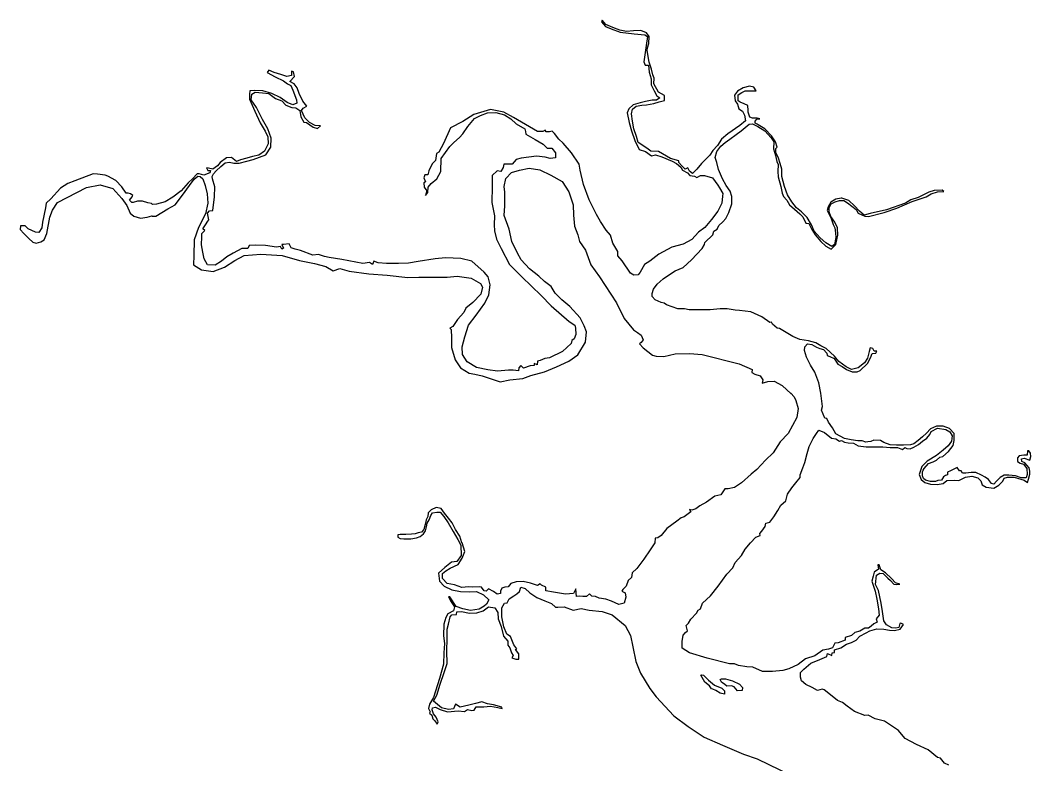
# Model space of a CAD drawing. Extents: x 283583 to 658922, y 889284 to 1241133.
# Drawn here: x 469879 to 473540, y 1049590 to 1052286 of the extents above; entities that cross this region are included whole.
import ezdxf

# ---------------------------------------------------------------- set-up
doc = ezdxf.new("R2010")
doc.units = 0
doc.header["$MEASUREMENT"] = 0
doc.layers.add('PUNTARENAS', color=7, linetype='Continuous')

msp = doc.modelspace()

# ---------------------------------------------------------------- linework, layer by layer
at = {"layer": 'PUNTARENAS', "color": 241}
msp.add_lwpolyline([(473243.3, 1049588.5), (473227.4, 1049594.8), (473212.6, 1049613.9), (473202, 1049616), (473168.2, 1049643.6), (473125.9, 1049662.6), (473084.6, 1049684.9), (473072, 1049700.8), (473060.3, 1049713.5), (473009.6, 1049747.4), (472975.7, 1049755.9), (472951.4, 1049769.7), (472938.7, 1049767.6), (472901.7, 1049782.4), (472875.3, 1049801.5), (472858.3, 1049815.3), (472839.3, 1049822.7), (472826.6, 1049833.3), (472791.2, 1049861.4), (472784.8, 1049863.5), (472767.9, 1049858.2), (472747.8, 1049869.9), (472724.5, 1049880.5), (472709.7, 1049893.2), (472705.5, 1049907), (472705.5, 1049923.9), (472717.2, 1049935.5), (472743.7, 1049957.7), (472775.4, 1049970.4), (472800.8, 1049982), (472803, 1049992.6), (472818.8, 1049985.1), (472819.9, 1049994.7), (472829.4, 1049996.8), (472829.4, 1050006.3), (472851.7, 1050013.7), (472872.8, 1050026.4), (472890.8, 1050032.7), (472907.8, 1050041.1), (472920.5, 1050054.9), (472943.8, 1050067.6), (472957.5, 1050075), (472982.9, 1050082.3), (473007.3, 1050080.2), (473028.4, 1050077), (473045.9, 1050075.4), (473067, 1050080.7), (473078.7, 1050097.6), (473069.2, 1050102.9), (473066, 1050100.8), (473061.8, 1050087), (473051.2, 1050084.9), (473036.4, 1050086), (473017.3, 1050096.6), (473007.8, 1050110.4), (473002.6, 1050145.3), (472998.4, 1050174.9), (472987.8, 1050220.4), (472977.3, 1050242.6), (472980.5, 1050276.5), (472993.2, 1050283.9), (473004.8, 1050282.8), (473021.7, 1050265.9), (473032.3, 1050257.4), (473043.9, 1050243.6), (473052.4, 1050242.6), (473066.1, 1050243.6), (473050.3, 1050248.9), (473035.5, 1050263.8), (473013.3, 1050284.9), (472996.4, 1050295.5), (472991.1, 1050313.5), (472985.8, 1050313.5), (472987.9, 1050297.7), (472973.1, 1050287.1), (472968.8, 1050272.3), (472964.6, 1050254.3), (472976.2, 1050218.3), (472982.5, 1050189.7), (472987.8, 1050154.8), (472990.9, 1050131.5), (472979.3, 1050117.8), (472983.5, 1050106.1), (472971.8, 1050099.8), (472962.3, 1050091.3), (472951.7, 1050084), (472939, 1050084), (472921, 1050073.4), (472902, 1050069.2), (472890.3, 1050057.6), (472867, 1050050.2), (472867, 1050040.7), (472842.7, 1050031.2), (472830, 1050030.1), (472821.5, 1050013.2), (472806.7, 1050007.9), (472786.6, 1050004.8), (472758, 1049984.7), (472724.1, 1049973.1), (472697.6, 1049953), (472663.8, 1049937.2), (472641.5, 1049930.8), (472604.5, 1049927.7), (472567.5, 1049927.7), (472532.6, 1049942.6), (472511.4, 1049944.7), (472481.2, 1049949.5), (472466.4, 1049954.8), (472448.4, 1049954.8), (472368.1, 1049976.1), (472303.5, 1049995.2), (472277.1, 1050012.1), (472277.1, 1050036.5), (472280.3, 1050058.7), (472288.8, 1050068.2), (472296.2, 1050074.5), (472290.9, 1050093.6), (472299.4, 1050102.1), (472307.9, 1050116.9), (472329.1, 1050139.1), (472335.4, 1050149.6), (472343.9, 1050154.9), (472350.3, 1050175), (472365.1, 1050187.7), (472379.9, 1050201.4), (472407.5, 1050236.3), (472439.2, 1050279.7), (472461, 1050302.4), (472468.4, 1050322.5), (472491.7, 1050347.9), (472505.5, 1050370.1), (472524.5, 1050393.3), (472543.6, 1050413.4), (472559.5, 1050419.8), (472558.4, 1050427.2), (472565.8, 1050435.6), (472577.5, 1050452.5), (472580.7, 1050465.2), (472594.4, 1050468.4), (472609.3, 1050487.4), (472623.1, 1050510.7), (472634.7, 1050529.7), (472652.7, 1050545.6), (472659.1, 1050569.9), (472673.9, 1050592.1), (472688.8, 1050611.2), (472704.1, 1050629.7), (472704.1, 1050639.2), (472714.7, 1050664.6), (472721.1, 1050684.7), (472729.6, 1050717.5), (472737, 1050742.8), (472751.9, 1050771.4), (472763.5, 1050789.4), (472772, 1050801), (472792.1, 1050792.5), (472818.5, 1050772.4), (472833.4, 1050770.3), (472847.1, 1050761.8), (472854.5, 1050763.9), (472865.1, 1050758.6), (472878.8, 1050755.4), (472897.9, 1050754.3), (472914.8, 1050744.8), (472943.4, 1050741.6), (473003.7, 1050741.5), (473030.1, 1050738.3), (473056.6, 1050738.3), (473075.6, 1050731.9), (473084.1, 1050738.3), (473091, 1050735.6), (473102.6, 1050733.5), (473116.4, 1050739.8), (473133.3, 1050749.3), (473148.1, 1050762), (473164, 1050772.6), (473174.6, 1050786.3), (473178.9, 1050796.9), (473202.1, 1050808.5), (473231.8, 1050804.3), (473246.6, 1050795.8), (473255, 1050781), (473252.9, 1050761.9), (473240.2, 1050745), (473223.2, 1050729.1), (473198.9, 1050710.1), (473165, 1050689), (473144.9, 1050670), (473135.3, 1050641.4), (473142.7, 1050622.3), (473156.5, 1050611.8), (473176.6, 1050606.4), (473200.9, 1050604.3), (473223.1, 1050608.5), (473235.8, 1050619.1), (473263.3, 1050620.1), (473279.2, 1050619), (473303.6, 1050630.7), (473326.8, 1050634.9), (473348, 1050628.5), (473359.6, 1050617.9), (473363.8, 1050603.1), (473378.6, 1050594.6), (473406.2, 1050591.4), (473424.1, 1050602), (473439, 1050616.8), (473443.2, 1050627.3), (473455.4, 1050631), (473479.7, 1050631), (473515.7, 1050620.4), (473528.4, 1050611.9), (473531.6, 1050624.6), (473536.9, 1050642.6), (473536.9, 1050653.2), (473534.8, 1050664.8), (473526.3, 1050674.3), (473518.9, 1050682.8), (473507.3, 1050688.1), (473506.2, 1050697.6), (473515.8, 1050699.8), (473536.9, 1050692.3), (473540.1, 1050706.1), (473539.1, 1050717.7), (473532.7, 1050726.2), (473528.5, 1050726.2), (473527.4, 1050711.4), (473514.7, 1050711.4), (473497.8, 1050708.2), (473492.5, 1050700.8), (473492.5, 1050688.1), (473502, 1050681.8), (473513.6, 1050678.6), (473525.3, 1050662.7), (473527.4, 1050640.5), (473523.1, 1050628.9), (473505.1, 1050628.9), (473485, 1050636.3), (473460.7, 1050638.4), (473443.8, 1050638.5), (473428.9, 1050630), (473416.2, 1050617.3), (473406.7, 1050605.7), (473398.2, 1050607.8), (473386.6, 1050622.6), (473375, 1050631.1), (473361.2, 1050638.5), (473341.1, 1050648.1), (473324.2, 1050648.1), (473305.2, 1050646), (473292.5, 1050646), (473288.2, 1050654.5), (473281.9, 1050654.5), (473273.4, 1050666.1), (473249.1, 1050654.5), (473238.5, 1050649.2), (473238.5, 1050639.7), (473231.1, 1050637.6), (473223.7, 1050632.3), (473216.2, 1050620.7), (473203.5, 1050618.6), (473195.1, 1050615.4), (473177.1, 1050615.4), (473159.1, 1050620.7), (473151.7, 1050626), (473147.5, 1050636.6), (473147.5, 1050650.4), (473149.6, 1050656.7), (473153.9, 1050663.1), (473169.7, 1050681), (473186.7, 1050686.3), (473198.3, 1050692.7), (473210, 1050704.3), (473221.6, 1050706.4), (473241.7, 1050724.4), (473258.7, 1050745.5), (473262.9, 1050764.5), (473263, 1050788.9), (473246.1, 1050807.9), (473222.8, 1050816.4), (473198.5, 1050816.5), (473177.3, 1050805.9), (473162.4, 1050791.1), (473147.6, 1050777.4), (473131.7, 1050763.6), (473116.9, 1050752), (473104.2, 1050747.8), (473078.8, 1050746.7), (473053.4, 1050746.8), (473030.1, 1050747.8), (473007.9, 1050757.4), (472995.2, 1050763.8), (472970.9, 1050764.8), (472960.3, 1050760.6), (472949.7, 1050759.6), (472942.3, 1050757.5), (472928.6, 1050762.8), (472913.8, 1050762.8), (472888.9, 1050766.5), (472865.6, 1050771.8), (472833.9, 1050788.8), (472821.2, 1050810), (472807.5, 1050830.1), (472801.2, 1050843.8), (472793.7, 1050844.9), (472782.1, 1050873.5), (472785.3, 1050887.2), (472779, 1050935.9), (472772.7, 1050973), (472757.9, 1051012.1), (472742.1, 1051036.5), (472727.3, 1051066.1), (472720.4, 1051089.9), (472721.5, 1051103.7), (472731.1, 1051114.3), (472746.9, 1051112.1), (472763.8, 1051102.6), (472775.5, 1051097.3), (472789.2, 1051094.1), (472800.9, 1051080.3), (472801.9, 1051071.9), (472811.4, 1051068.7), (472827.3, 1051061.3), (472841, 1051040.1), (472856.9, 1051031.6), (472872.7, 1051021), (472892.8, 1051012.5), (472910.8, 1051012.5), (472922.5, 1051017.8), (472949, 1051043.1), (472959.6, 1051063.2), (472964.9, 1051079.1), (472978.6, 1051080.2), (472982.9, 1051087.6), (472972.3, 1051087.6), (472968.1, 1051097.1), (472958.5, 1051100.3), (472954.3, 1051086.5), (472947.9, 1051062.2), (472937.3, 1051045.3), (472915.1, 1051027.3), (472890.7, 1051021), (472871.7, 1051030.5), (472844.2, 1051050.7), (472828.4, 1051069.7), (472798.8, 1051097.3), (472779.7, 1051106.8), (472761.7, 1051117.4), (472735.3, 1051124.8), (472703.6, 1051130.2), (472678.2, 1051140.8), (472629.5, 1051169.4), (472621.1, 1051171.5), (472604.1, 1051185.3), (472601, 1051192.7), (472594.6, 1051191.6), (472566.1, 1051211.8), (472525.9, 1051229.8), (472484.6, 1051235.1), (472468.8, 1051236.2), (472440.2, 1051241.5), (472414.8, 1051241.5), (472378.8, 1051237.3), (472343.9, 1051237.4), (472302.1, 1051237.9), (472285.2, 1051241.1), (472260.8, 1051241.2), (472220.6, 1051256), (472212.2, 1051261.3), (472200.5, 1051264.5), (472179.4, 1051273), (472167.8, 1051285.7), (472167.8, 1051296.3), (472173.1, 1051312.1), (472186.9, 1051330.1), (472208, 1051350.2), (472231.3, 1051365), (472251.5, 1051378.7), (472281.1, 1051390.3), (472310.7, 1051418.9), (472348.9, 1051460.1), (472358.4, 1051473.9), (472359.5, 1051481.3), (472388.1, 1051508.7), (472392.3, 1051522.5), (472404, 1051529.9), (472410.3, 1051542.6), (472424.1, 1051556.3), (472434.7, 1051568), (472445.8, 1051589.6), (472456.4, 1051621.4), (472456.5, 1051647.8), (472451.2, 1051666.9), (472436.4, 1051688.1), (472423.7, 1051711.3), (472408.9, 1051745.2), (472402.6, 1051770.6), (472396.3, 1051788.6), (472402.7, 1051810.8), (472417.5, 1051829.9), (472432.3, 1051843.6), (472449.3, 1051855.2), (472472.6, 1051872.1), (472490.6, 1051885.9), (472519.7, 1051909.6), (472532.4, 1051910.7), (472551.4, 1051901.2), (472576.8, 1051885.3), (472600, 1051859.8), (472608.5, 1051846.1), (472607.4, 1051820.7), (472614.8, 1051796.3), (472620.1, 1051774.1), (472625.3, 1051763.5), (472623.2, 1051738.1), (472624.2, 1051719.1), (472634.8, 1051684.2), (472639, 1051659.8), (472644.3, 1051648.2), (472655.9, 1051634.4), (472665.4, 1051617.5), (472683.4, 1051601.6), (472703.5, 1051584.6), (472714, 1051574), (472725.1, 1051551.3), (472735.7, 1051550.2), (472746.3, 1051528), (472759, 1051508.9), (472779, 1051484.6), (472798.1, 1051467.6), (472817.1, 1051457), (472834, 1051473.9), (472841.5, 1051507.8), (472839.4, 1051534.2), (472829.9, 1051555.4), (472816.2, 1051575.5), (472809.8, 1051592.5), (472809.8, 1051607.3), (472817.3, 1051621), (472831, 1051628.4), (472846.9, 1051633.7), (472862.8, 1051633.7), (472876.5, 1051625.2), (472907.2, 1051600.8), (472914.6, 1051587.1), (472938.9, 1051576.5), (472951.6, 1051575.4), (473008.8, 1051590.1), (473055.3, 1051606), (473110.4, 1051629.2), (473161.2, 1051646.1), (473179.2, 1051657.7), (473202.5, 1051665.1), (473224.7, 1051666.1), (473219.4, 1051670.3), (473189.8, 1051669.3), (473170.7, 1051663), (473132.6, 1051644), (473105.1, 1051635.5), (473086, 1051623.9), (473017.2, 1051599.7), (472958, 1051586), (472936.8, 1051580.7), (472919.9, 1051594.5), (472901.9, 1051613.5), (472880.8, 1051633.6), (472855.4, 1051642.1), (472852.7, 1051641.6), (472833.7, 1051638.5), (472815.7, 1051626.8), (472806.1, 1051611), (472801.9, 1051597.2), (472816.7, 1051568.6), (472824.1, 1051546.4), (472830.4, 1051534.8), (472832.5, 1051516.8), (472833.5, 1051498.8), (472829.3, 1051474.5), (472819.8, 1051467.1), (472797.5, 1051479.8), (472776.4, 1051497.8), (472755.3, 1051522.1), (472745.8, 1051545.4), (472729.9, 1051571.9), (472709.8, 1051592), (472690.8, 1051606.9), (472673.9, 1051629.1), (472659.1, 1051653.4), (472647.5, 1051684.1), (472638, 1051720.1), (472638, 1051746.6), (472631.7, 1051767.7), (472626.4, 1051786.8), (472616.9, 1051806.9), (472616.9, 1051821.7), (472621.2, 1051827), (472614.8, 1051846.1), (472601.1, 1051867.2), (472576.8, 1051892.7), (472552.5, 1051907.5), (472549.3, 1051909.6), (472541.9, 1051913.9), (472541.9, 1051921.3), (472547.2, 1051927.6), (472557.8, 1051929.7), (472549.3, 1051931.8), (472531.3, 1051931.9), (472521.8, 1051935), (472516.5, 1051953), (472515.5, 1051964.7), (472515, 1051972.6), (472515, 1051977.9), (472501.2, 1051983.2), (472487.5, 1051989.6), (472480.1, 1051994.9), (472480.1, 1052016), (472492.8, 1052024.5), (472505.5, 1052030.8), (472544.7, 1052030.8), (472536.2, 1052043.5), (472521.4, 1052047.7), (472498.1, 1052041.4), (472478, 1052029.8), (472466.3, 1052015), (472468.4, 1051993.8), (472478, 1051982.2), (472482.2, 1051965.2), (472495.9, 1051956.8), (472503.3, 1051943), (472506.5, 1051921.8), (472486.3, 1051904.9), (472441.9, 1051875.3), (472419.6, 1051855.3), (472404.8, 1051833), (472387.8, 1051814), (472377.3, 1051797.1), (472347.6, 1051767.5), (472329.6, 1051747.4), (472314.8, 1051731.6), (472303.1, 1051740), (472297.8, 1051751.7), (472287.3, 1051746.4), (472274.6, 1051760.2), (472265.1, 1051770.8), (472265.1, 1051777.1), (472234.4, 1051785.6), (472191, 1051811), (472163.5, 1051812.1), (472148.7, 1051822.7), (472117, 1051842.9), (472111.7, 1051865.1), (472102.2, 1051892.6), (472097, 1051921.2), (472092.8, 1051947.6), (472097, 1051964.6), (472109.7, 1051975.1), (472130.9, 1051978.3), (472147.8, 1051979.3), (472174.3, 1051984.6), (472193.3, 1051990.9), (472213.4, 1051995.1), (472212.4, 1052013.1), (472191.2, 1052025.8), (472174.3, 1052055.5), (472175.4, 1052076.6), (472171.2, 1052088.3), (472165.9, 1052109.5), (472157.5, 1052133.8), (472150.1, 1052176.1), (472151.2, 1052186.7), (472156.5, 1052202.6), (472157.6, 1052226.9), (472148.1, 1052240.7), (472126.9, 1052249.2), (472100.5, 1052248.1), (472075.1, 1052245), (472050.7, 1052250.3), (472025.3, 1052259.8), (472000, 1052270.5), (471987.3, 1052286.3), (471984.1, 1052281), (471998.9, 1052263), (472020.1, 1052254.6), (472052.8, 1052242.9), (472102.6, 1052236.5), (472141.7, 1052233.3), (472151.2, 1052226.9), (472147, 1052195.2), (472141.6, 1052161.3), (472138.4, 1052135.9), (472142.7, 1052123.2), (472155.4, 1052123.2), (472157.5, 1052097.8), (472164.8, 1052074.5), (472164.8, 1052052.3), (472175.4, 1052030.1), (472184.9, 1052012.1), (472196.5, 1052005.7), (472183.8, 1051997.3), (472167.9, 1051996.2), (472144.7, 1051992), (472124.5, 1051986.8), (472099.1, 1051979.4), (472083.3, 1051965.6), (472078, 1051950.8), (472085.3, 1051915.9), (472093.8, 1051885.2), (472105.4, 1051850.3), (472121.2, 1051818.5), (472144.5, 1051811.1), (472165.6, 1051795.2), (472180.4, 1051798.3), (472202.7, 1051792), (472240.7, 1051776.1), (472256.6, 1051767.6), (472272.5, 1051753.8), (472277.7, 1051743.2), (472295.7, 1051733.7), (472305.2, 1051724.2), (472322.2, 1051722), (472330.6, 1051716.7), (472343.3, 1051724.1), (472358.1, 1051724.1), (472386.7, 1051715.6), (472405.7, 1051689.1), (472412.1, 1051679.6), (472424.7, 1051658.4), (472422.9, 1051649.5), (472420.7, 1051623.8), (472406.1, 1051594.8), (472382.7, 1051564.7), (472359.2, 1051535.7), (472335.8, 1051519), (472312.3, 1051492.3), (472280, 1051475.6), (472239.8, 1051464.4), (472192.9, 1051438.8), (472159.4, 1051413.2), (472140.4, 1051401), (472124.8, 1051374.2), (472118.1, 1051364.2), (472101.3, 1051363.1), (472090.2, 1051369.8), (472059, 1051414.4), (472043.4, 1051433.4), (472043.4, 1051449), (472025.6, 1051479.2), (472016.7, 1051508.2), (472002.2, 1051526), (471981, 1051557.3), (471966.6, 1051583), (471939.8, 1051635.4), (471919.8, 1051691.2), (471907.6, 1051743.7), (471904.3, 1051764.9), (471876.4, 1051806.2), (471845.2, 1051840.8), (471830.2, 1051855.9), (471814.6, 1051876), (471805.7, 1051884.9), (471796.7, 1051881.6), (471784.5, 1051881.6), (471780, 1051888.3), (471772.2, 1051882.7), (471753.2, 1051882.7), (471666.2, 1051934.1), (471630.6, 1051953.1), (471582.6, 1051963.2), (471522.3, 1051944.3), (471482.2, 1051919.8), (471437.5, 1051896.4), (471411.8, 1051839.6), (471395, 1051808.3), (471387.2, 1051803.9), (471383.8, 1051778.2), (471371.6, 1051766), (471359.3, 1051741.4), (471355.9, 1051726.9), (471344.7, 1051725.8), (471341.4, 1051715.8), (471346.9, 1051701.3), (471341.4, 1051696.8), (471342.5, 1051681.2), (471351.4, 1051668.9), (471346.9, 1051651.1), (471355.8, 1051662.2), (471357, 1051681.2), (471368.1, 1051694.6), (471388.2, 1051712.4), (471402.8, 1051738), (471403.9, 1051784.9), (471435.2, 1051829.5), (471449.7, 1051842.9), (471469.8, 1051861.8), (471482.1, 1051875.2), (471500, 1051901.9), (471524.6, 1051929.8), (471545.8, 1051941), (471571.4, 1051951), (471601.6, 1051952.1), (471632.8, 1051943.1), (471656.2, 1051929.7), (471675.2, 1051910.7), (471707.5, 1051892.8), (471709.7, 1051882.8), (471710.8, 1051873.8), (471744.3, 1051853.7), (471773.3, 1051837), (471787.7, 1051822.5), (471804.5, 1051822.4), (471817.9, 1051805.7), (471817.8, 1051787.8), (471798.9, 1051785.6), (471781, 1051790.1), (471748.7, 1051793.5), (471694, 1051786.8), (471676.1, 1051782.4), (471660.5, 1051764.6), (471630.4, 1051764.6), (471628.1, 1051752.3), (471620.3, 1051737.8), (471606.9, 1051741.2), (471589.1, 1051724.5), (471589, 1051684.3), (471587.9, 1051626.3), (471596.7, 1051578.3), (471595.6, 1051544.8), (471597.2, 1051523.1), (471603.9, 1051493), (471621.7, 1051459.5), (471651.8, 1051401.4), (471696.4, 1051356.8), (471766.6, 1051289.8), (471802.2, 1051251.8), (471868, 1051194.8), (471887.5, 1051182), (471890.9, 1051170.8), (471892, 1051147.4), (471885.2, 1051131.8), (471877.4, 1051126.2), (471875.2, 1051115.1), (471842.8, 1051086.1), (471795.9, 1051063.8), (471779.2, 1051060.5), (471762.4, 1051053.8), (471752.4, 1051051.6), (471751.3, 1051038.2), (471741.2, 1051042.7), (471741.2, 1051036), (471726.7, 1051034.9), (471702.2, 1051026), (471692.1, 1051036), (471685.4, 1051027.1), (471684.3, 1051015.9), (471664.2, 1051019.3), (471647.5, 1051019.3), (471607.3, 1051014.9), (471572.8, 1051020.5), (471531.5, 1051028.4), (471498, 1051048.5), (471481.3, 1051075.3), (471480.2, 1051103.2), (471489.2, 1051140), (471502.6, 1051182.4), (471530.6, 1051218), (471561.8, 1051261.5), (471576.4, 1051291.6), (471580.9, 1051328.4), (471574.2, 1051356.3), (471559.7, 1051374.2), (471515.1, 1051413.3), (471475, 1051423.4), (471419.2, 1051425.6), (471382.4, 1051422.3), (471321, 1051412.4), (471285.9, 1051406.3), (471249, 1051405.2), (471205.5, 1051405.2), (471175.4, 1051407.5), (471159.8, 1051414.2), (471155.3, 1051401.9), (471144.2, 1051408.6), (471119.6, 1051405.3), (471069.4, 1051415.4), (471043.8, 1051419.9), (470998, 1051426.6), (470981.3, 1051430), (470959, 1051437.8), (470938.9, 1051435.6), (470894.3, 1051452.4), (470874.2, 1051456.9), (470860.8, 1051462.5), (470853.1, 1051475.8), (470833, 1051473.6), (470826.3, 1051473.6), (470833, 1051460.2), (470826.3, 1051456.9), (470821.8, 1051467), (470807.3, 1051464.7), (470767.1, 1051470.4), (470729.8, 1051472.1), (470708.6, 1051469.9), (470703, 1051459.8), (470681.8, 1051459.8), (470650.5, 1051443.1), (470627.1, 1051429.8), (470608.1, 1051413.1), (470584.7, 1051398.6), (470556.8, 1051400.8), (470545.6, 1051422), (470540.1, 1051446.6), (470535.6, 1051472.3), (470536.8, 1051501.3), (470536.8, 1051513.5), (470543.5, 1051521.3), (470548, 1051524.7), (470540.2, 1051530.3), (470550.2, 1051544.8), (470558, 1051558.1), (470561.4, 1051563.7), (470557, 1051587.1), (470564.8, 1051596.1), (470577, 1051597.2), (470582.7, 1051646.2), (470583.8, 1051683.1), (470574.9, 1051712.1), (470574.4, 1051720.4), (470578.9, 1051730.5), (470588.9, 1051740.5), (470605.7, 1051756.1), (470621.3, 1051769.5), (470636.9, 1051772.8), (470652.5, 1051768.3), (470671.5, 1051768.3), (470699.4, 1051776.1), (470722.8, 1051781.7), (470768.6, 1051798.4), (470786.5, 1051826.2), (470787.6, 1051859.7), (470775.4, 1051893.2), (470756.4, 1051926.7), (470734.2, 1051970.2), (470715.2, 1051998.1), (470717.5, 1052018.2), (470729.8, 1052026), (470756.5, 1052023.7), (470778.8, 1052020.4), (470803.4, 1052002.5), (470826.8, 1051994.6), (470841.3, 1051979), (470862.5, 1051970.1), (470877, 1051968.9), (470891.5, 1051958.9), (470894.8, 1051936.6), (470905.9, 1051916.5), (470916, 1051915.4), (470940.5, 1051898.6), (470956.1, 1051894.1), (470966.2, 1051904.1), (470947.2, 1051905.3), (470927.1, 1051915.3), (470909.3, 1051933.2), (470898.2, 1051958.9), (470903.7, 1051967.8), (470917.1, 1051974.5), (470902.6, 1051993.5), (470889.3, 1052021.4), (470881.5, 1052041.5), (470871.5, 1052056), (470855.9, 1052064.9), (470872.1, 1052082.2), (470868.7, 1052098.9), (470862, 1052102.3), (470862, 1052086.7), (470844.2, 1052082.2), (470823, 1052090), (470798.4, 1052096.8), (470779.5, 1052105.7), (470773.9, 1052096.8), (470802.9, 1052081.1), (470831.9, 1052066.6), (470847.5, 1052056.5), (470858.6, 1052049.8), (470866.4, 1052033.1), (470879.8, 1051998.5), (470880.9, 1051986.2), (470866.4, 1051979.5), (470846.3, 1051988.5), (470820.7, 1052006.4), (470790.6, 1052020.9), (470758.2, 1052031), (470728.1, 1052032.1), (470710.2, 1052031), (470709.1, 1052018.8), (470709.1, 1051999.8), (470729.1, 1051957.4), (470748.1, 1051915), (470765.9, 1051884.8), (470775.9, 1051863.6), (470777, 1051839.1), (470763.6, 1051812.3), (470743.5, 1051797.8), (470720, 1051792.3), (470700, 1051786.7), (470676.5, 1051781.2), (470662, 1051774.5), (470644.2, 1051789), (470626.3, 1051787.9), (470602.9, 1051771.2), (470592.8, 1051758.9), (470576.1, 1051746.7), (470560.5, 1051750), (470553.8, 1051751.1), (470558.2, 1051742.2), (470568.3, 1051742.2), (470566, 1051733.3), (470544.3, 1051724.9), (470527.5, 1051729.4), (470519.7, 1051730.5), (470503, 1051711.6), (470487.3, 1051697.1), (470461.6, 1051668.1), (470431.5, 1051645.8), (470403.6, 1051629.1), (470372.4, 1051620.2), (470358, 1051619.1), (470354.7, 1051621.9), (470340.7, 1051625.4), (470321.5, 1051630.7), (470303.1, 1051630.7), (470287.3, 1051626.4), (470283, 1051626.4), (470275.1, 1051634.2), (470283.8, 1051646.5), (470286.5, 1051650.9), (470278.6, 1051657.9), (470269.9, 1051659.6), (470262, 1051659.6), (470246.2, 1051682.4), (470225.3, 1051706.1), (470196.4, 1051721.8), (470185.9, 1051725.3), (470158.8, 1051728.9), (470143, 1051729.8), (470076.5, 1051704.5), (470051.1, 1051694.8), (470024.8, 1051678.2), (469988.9, 1051639.8), (469972.3, 1051623.2), (469969.6, 1051606.5), (469959.1, 1051554.9), (469957.3, 1051533.9), (469945.9, 1051517.3), (469934.5, 1051518.2), (469907.4, 1051531.3), (469896.9, 1051541.8), (469879.4, 1051541.9), (469878.5, 1051528.7), (469891.6, 1051513.8), (469910, 1051496.3), (469924, 1051482.3), (469936.2, 1051478.8), (469953.7, 1051484), (469965.1, 1051491), (469974.8, 1051513.8), (469985.3, 1051572.4), (469995.9, 1051597.8), (470013.4, 1051625.7), (470118.5, 1051680.8), (470168.4, 1051690.4), (470213.9, 1051677.2), (470246.2, 1051640.4), (470264.6, 1051615), (470276.8, 1051587.9), (470289.9, 1051576.5), (470314.4, 1051569.4), (470338.9, 1051572.9), (470355.5, 1051577.3), (470356.7, 1051578.2), (470356.7, 1051576.7), (470370.1, 1051576.7), (470413.6, 1051603.5), (470440.4, 1051617.9), (470466.1, 1051652.5), (470491.8, 1051688.2), (470508.5, 1051710.5), (470521.9, 1051721.6), (470530.9, 1051720.5), (470539.8, 1051711.6), (470548.7, 1051688.1), (470555.4, 1051658), (470558.7, 1051623.4), (470549.7, 1051585.5), (470524, 1051535.3), (470508.3, 1051490.7), (470507.2, 1051433.8), (470506, 1051400.3), (470535, 1051382.4), (470577.4, 1051375.7), (470618.7, 1051391.3), (470656.6, 1051415.8), (470690.1, 1051434.7), (470750.4, 1051439.1), (470827.4, 1051434.6), (470890.9, 1051415.6), (470944.5, 1051405.5), (470986.3, 1051393.7), (471011.9, 1051378.1), (471036.5, 1051387), (471069.9, 1051378), (471141.3, 1051367.9), (471208.3, 1051363.4), (471283, 1051354.4), (471323.2, 1051355.5), (471425.3, 1051355.9), (471462.1, 1051359.2), (471512.3, 1051352.5), (471545.7, 1051332.4), (471553.5, 1051319), (471547.9, 1051294.4), (471518.9, 1051264.3), (471493.2, 1051243.2), (471485.4, 1051227.6), (471463, 1051201.9), (471446.3, 1051177.4), (471435.1, 1051170.7), (471439.6, 1051166.2), (471440.7, 1051136.1), (471440.6, 1051101.5), (471454, 1051055.8), (471474, 1051026.8), (471505.2, 1051007.8), (471525.3, 1051004.4), (471552.7, 1050998.2), (471617.3, 1050977), (471653, 1050983.6), (471699.9, 1050989.2), (471728.9, 1050999.2), (471778, 1051012.5), (471821.6, 1051030.3), (471866.2, 1051051.5), (471898.6, 1051074.9), (471926.5, 1051120.6), (471929.9, 1051157.4), (471922.1, 1051179.7), (471907.6, 1051208.7), (471869.7, 1051248.9), (471840.8, 1051273.5), (471817.4, 1051298.1), (471801.8, 1051321.5), (471778.3, 1051340.5), (471757.2, 1051359.5), (471724.3, 1051385.7), (471694.2, 1051418.1), (471680.8, 1051442.7), (471659.7, 1051485.1), (471649.7, 1051529.7), (471631.9, 1051578.8), (471634.1, 1051614.5), (471634.2, 1051663.6), (471632, 1051683.7), (471638.1, 1051713.3), (471658.2, 1051734.4), (471687.3, 1051743.3), (471723, 1051750), (471760.9, 1051744.4), (471801, 1051725.4), (471842.3, 1051701.9), (471866.8, 1051665.1), (471882.4, 1051617.1), (471883.5, 1051580.3), (471886.8, 1051540.1), (471899, 1051508.8), (471904.6, 1051484.3), (471926.8, 1051453), (471945.8, 1051400.6), (471976.9, 1051357), (472038.8, 1051262.7), (472066.6, 1051205.8), (472101.2, 1051164.5), (472115.6, 1051155.5), (472129, 1051145.5), (472135.7, 1051128.7), (472129, 1051118.7), (472122.3, 1051114.3), (472135.7, 1051099.7), (472169.1, 1051072.9), (472182.5, 1051069.6), (472210.4, 1051068.4), (472251.7, 1051078.4), (472303, 1051079.5), (472349.9, 1051075), (472483.1, 1051041.9), (472530, 1051021.8), (472528.8, 1051010.7), (472540, 1051003.9), (472559, 1050998.4), (472569, 1050983.8), (472566.7, 1050971.6), (472586.8, 1050978.2), (472610.4, 1050979.3), (472639.3, 1050963.7), (472671.6, 1050933.5), (472671, 1050935.2), (472682.2, 1050921.8), (472688.8, 1050908.4), (472697.7, 1050879.4), (472692.1, 1050847.1), (472660.8, 1050789.1), (472631.8, 1050759), (472607.2, 1050720), (472579.3, 1050693.2), (472548, 1050658.6), (472526.8, 1050641.9), (472492.2, 1050610.7), (472466.5, 1050594), (472443.1, 1050589.6), (472431.9, 1050589.6), (472417.4, 1050567.3), (472395.1, 1050562.9), (472365.5, 1050541.1), (472340.9, 1050527.8), (472326.4, 1050516.6), (472311.9, 1050512.2), (472304.1, 1050514.4), (472308.6, 1050505.5), (472284.8, 1050487.1), (472272.8, 1050484.3), (472257.2, 1050472.1), (472221.5, 1050445.3), (472201.4, 1050419.7), (472189.1, 1050411.9), (472179.1, 1050410.8), (472177.9, 1050392.9), (472161.2, 1050368.4), (472137.7, 1050333.8), (472113.1, 1050300.4), (472096.4, 1050284.8), (472093.6, 1050267.5), (472081.3, 1050256.4), (472073.5, 1050236.3), (472062.3, 1050224), (472058.9, 1050218.5), (472070.1, 1050212.9), (472073.4, 1050196.1), (472066.7, 1050174.9), (472047.7, 1050170.5), (472021, 1050181.7), (472000.9, 1050189.5), (471976.4, 1050192.9), (471963, 1050199.6), (471949.6, 1050200.7), (471940.7, 1050208.5), (471930.6, 1050198.5), (471917.2, 1050198.5), (471906.1, 1050200.8), (471893.8, 1050199.6), (471891.6, 1050226.4), (471882.7, 1050209.7), (471854.8, 1050207.5), (471811.3, 1050215.3), (471783.4, 1050219.8), (471783.4, 1050233.2), (471767.8, 1050239.9), (471762.2, 1050245.5), (471753.3, 1050238.8), (471727.6, 1050247.8), (471700.9, 1050253.4), (471675.2, 1050252.3), (471656.2, 1050246.7), (471646.2, 1050234.5), (471635, 1050233.4), (471623.9, 1050228.9), (471618.3, 1050218.9), (471618.3, 1050210), (471607.1, 1050207.7), (471593.7, 1050216.7), (471574.8, 1050226.7), (471566.9, 1050218.9), (471559.1, 1050220.1), (471550.2, 1050232.3), (471543.5, 1050233.5), (471518.4, 1050232.9), (471502.8, 1050234.1), (471478.3, 1050231.9), (471452.6, 1050240.8), (471425.8, 1050246.4), (471408, 1050264.3), (471408, 1050282.1), (471420.3, 1050292.2), (471435.9, 1050301.1), (471465, 1050314.4), (471479.5, 1050337.8), (471489.6, 1050362.4), (471479.5, 1050393.6), (471479.1, 1050394), (471471.7, 1050417.3), (471455.8, 1050441.7), (471444.2, 1050466), (471430.5, 1050483), (471415.7, 1050501), (471404.1, 1050517.9), (471386.1, 1050521.1), (471368.1, 1050512.7), (471356.4, 1050502.1), (471355.4, 1050488.3), (471349, 1050476.7), (471345.8, 1050459.8), (471340.5, 1050441.8), (471332, 1050432.3), (471320.4, 1050429.1), (471309.8, 1050425.9), (471296, 1050424.9), (471275.9, 1050423.9), (471254.8, 1050423.9), (471246.3, 1050421.8), (471246.3, 1050414.4), (471255.8, 1050409.1), (471268.5, 1050408), (471293.9, 1050408), (471314, 1050411.1), (471327.8, 1050416.4), (471339.4, 1050425.9), (471346.8, 1050436.5), (471351.1, 1050451.3), (471353.2, 1050465.1), (471360.6, 1050476.7), (471366, 1050492.6), (471372.3, 1050502.1), (471388.2, 1050504.2), (471399.8, 1050504.2), (471413.6, 1050489.3), (471429.4, 1050466), (471447.4, 1050434.3), (471464.3, 1050405.7), (471474.8, 1050384.5), (471475.9, 1050347.5), (471461, 1050325.3), (471440.9, 1050323.2), (471417.6, 1050304.2), (471394.3, 1050284.1), (471397.5, 1050254.4), (471414.4, 1050236.4), (471441.9, 1050223.7), (471473.6, 1050217.3), (471505.4, 1050216.2), (471531.8, 1050217.3), (471557.2, 1050205.6), (471576.2, 1050186.5), (471567.7, 1050171.7), (471559.3, 1050164.3), (471541.3, 1050152.7), (471510.6, 1050148.5), (471482, 1050153.8), (471458.7, 1050163.4), (471435.5, 1050197.3), (471430.2, 1050197.3), (471439.7, 1050179.3), (471452.4, 1050161.3), (471448.1, 1050147.5), (471428, 1050135.9), (471420.6, 1050123.2), (471413.7, 1050098.4), (471412.6, 1050056), (471415.8, 1050028.5), (471413.6, 1049994.7), (471412.5, 1049954.5), (471397.6, 1049901.6), (471375.4, 1049832.8), (471361.6, 1049808.5), (471358.4, 1049793.7), (471364.2, 1049781.5), (471361, 1049776.2), (471370.5, 1049768.8), (471373.7, 1049756.1), (471381.1, 1049748.7), (471389.5, 1049737), (471392.7, 1049745.5), (471385.3, 1049762.4), (471375.8, 1049774.1), (471370.6, 1049788.9), (471372.7, 1049796.3), (471383.3, 1049798.4), (471400.2, 1049789.9), (471426.6, 1049781.4), (471465.8, 1049784.6), (471488, 1049782.4), (471499.6, 1049789.8), (471514.5, 1049786.6), (471522.9, 1049787.7), (471530.3, 1049799.3), (471558.9, 1049799.3), (471582.2, 1049802.4), (471608.6, 1049797.1), (471624.5, 1049792.9), (471623.5, 1049798.2), (471592.8, 1049806.7), (471571.6, 1049809.9), (471551.5, 1049817.3), (471528.2, 1049812), (471503.9, 1049805.7), (471472.1, 1049798.3), (471455.2, 1049808.9), (471448.9, 1049792), (471429.8, 1049789.9), (471404.4, 1049796.3), (471375.9, 1049819.6), (471387.5, 1049841.8), (471400.3, 1049880.9), (471415.1, 1049923.2), (471425.7, 1049956), (471423.7, 1050001.5), (471425.8, 1050047), (471425.9, 1050080.9), (471430.6, 1050098.3), (471436, 1050124.8), (471442.3, 1050132.2), (471459.2, 1050134.3), (471460.3, 1050143.8), (471478.3, 1050144.8), (471505.8, 1050138.5), (471533.3, 1050139.5), (471555.5, 1050146.9), (471575.7, 1050161.7), (471597.9, 1050158.5), (471609.5, 1050141.5), (471610.5, 1050118.3), (471621.1, 1050090.7), (471629.5, 1050054.8), (471645.4, 1050036.8), (471645.4, 1050023), (471652.8, 1050013.5), (471658, 1049994.4), (471664.4, 1049984.9), (471660.1, 1049976.4), (471674.9, 1049972.2), (471685.5, 1049972.2), (471685.5, 1049991.2), (471672.9, 1050007.1), (471678.2, 1050009.2), (471666.5, 1050024), (471654.9, 1050053.7), (471642.2, 1050062.2), (471630.6, 1050089.7), (471623.2, 1050125.7), (471623.3, 1050157.4), (471632.8, 1050175.4), (471643.4, 1050176.4), (471649.8, 1050190.2), (471666.7, 1050201.8), (471678.3, 1050208.1), (471687.9, 1050216.6), (471692.1, 1050232.5), (471708, 1050228.2), (471724.9, 1050212.3), (471750.3, 1050195.4), (471778.8, 1050183.7), (471803.2, 1050174.2), (471818, 1050160.4), (471827, 1050160.9), (471849.2, 1050161.9), (471882, 1050149.2), (471910.6, 1050155.5), (471940.2, 1050149.2), (471986.7, 1050144.9), (472023.8, 1050133.2), (472070.3, 1050094), (472090.3, 1050058), (472098.8, 1050016.7), (472109.3, 1049963.8), (472126.2, 1049921.5), (472160, 1049865.4), (472183.2, 1049835.7), (472247.2, 1049766.3), (472299, 1049728.2), (472357.2, 1049689), (472422.7, 1049660.4), (472498.9, 1049627.5), (472548.6, 1049610.5), (472670.8, 1049551.7)], dxfattribs=at)
for points in [[(472388.4, 1049863), (472383.8, 1049865), (472375.4, 1049875.5), (472359.5, 1049888.3), (472344.7, 1049913.7), (472344.7, 1049913.7), (472346.8, 1049915.8), (472354.2, 1049913.7), (472372.2, 1049895.6), (472394.4, 1049877.6), (472420.9, 1049867), (472430.4, 1049857.5), (472430.4, 1049844.8), (472414.5, 1049849), (472398.6, 1049858.6)], [(472493.9, 1049858.5), (472478, 1049857.5), (472465.3, 1049872.3), (472455.8, 1049875.5), (472438.8, 1049874.4), (472431.4, 1049880.8), (472419.8, 1049888.2), (472414.5, 1049898.8), (472419.3, 1049900.8), (472433.6, 1049900.9), (472459, 1049893.4), (472484.4, 1049881.8), (472496, 1049869.1)]]:
    msp.add_lwpolyline(points, close=True, dxfattribs=at)

doc.saveas('drawing.dxf')
